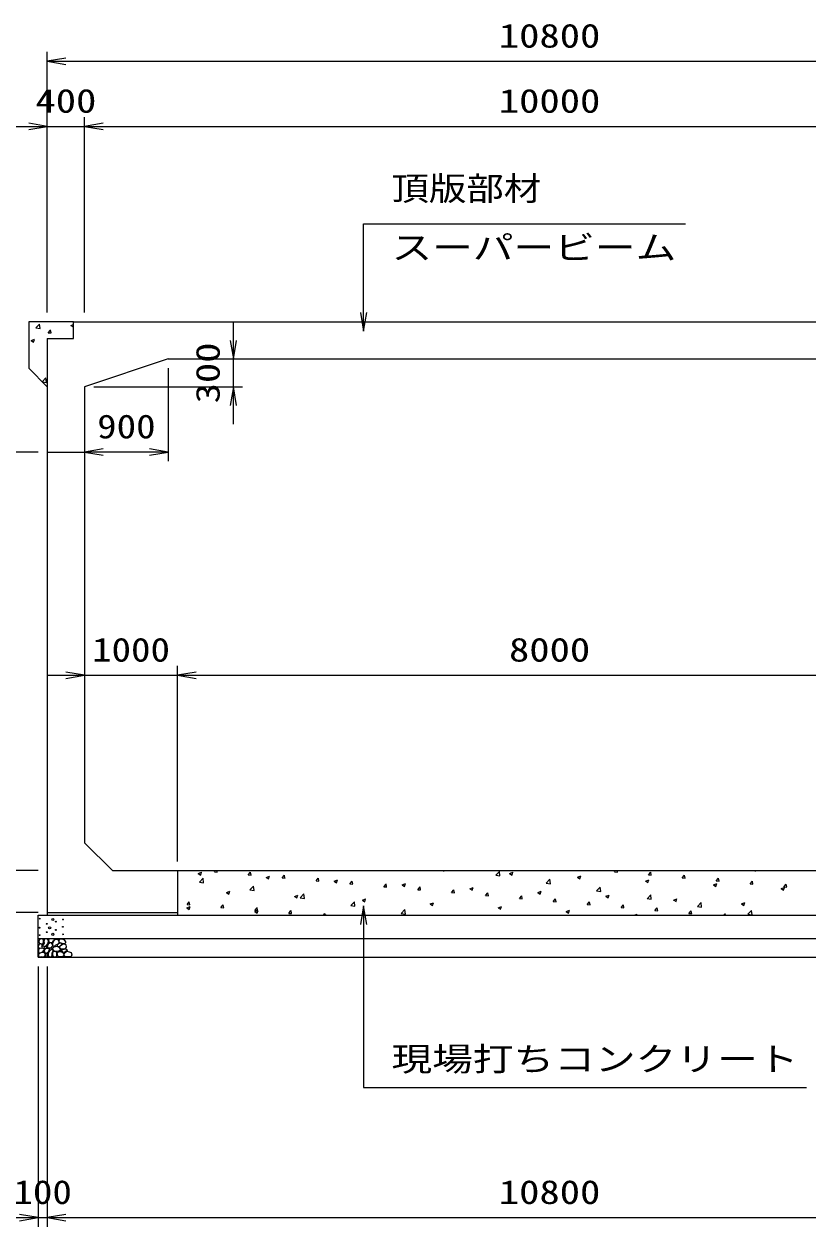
# Model space of a CAD drawing. Units: millimetres at full size. Extents: x 0 to 84100, y 0 to 59400.
# Drawn here: x 10400 to 18828, y 31670 to 44600 of the extents above; entities that cross this region are included whole.
import ezdxf
from ezdxf.enums import TextEntityAlignment as Align

# ---------------------------------------------------------------- set-up
doc = ezdxf.new("R2010")
doc.units = ezdxf.units.MM
for name, color, linetype, lineweight in [('D-DCR-HCHn', 4, 'Continuous', 9), ('D-STR-DIM', 7, 'Continuous', 25), ('D-STR-STRn', 1, 'Continuous', 25), ('D-STR-TXT', 7, 'Continuous', 25)]:
    doc.layers.add(name, color=color, linetype=linetype, lineweight=lineweight)
doc.styles.add('ＭＳ ゴシック', font='')
doc.styles.get('ＭＳ ゴシック').set_extended_font_data('MS Gothic')

# ---------------------------------------------------------------- blocks, each defined once
blk = doc.blocks.new('open_arrow')
at = {"color": 0, "linetype": 'Continuous', "lineweight": -2}
blk.add_lwpolyline([(7.5, 1.25), (0, 0), (7.5, -1.25)], dxfattribs=at)

msp = doc.modelspace()

# ---------------------------------------------------------------- linework, layer by layer
at = {"layer": 'D-DCR-HCHn'}
for p, q in [((10527.685, 41334.157), (10572.865, 41327.15)), ((10527.729, 41334.001), (10567.296, 41375.238)), ((10572.893, 41327.028), (10567.281, 41375.272)), ((10660.081, 41281.904), (10684.571, 41311.091)), ((10660.245, 41281.907), (10690.609, 41279.25)), ((10690.563, 41279.689), (10684.689, 41311.532)), ((10904.096, 41361.363), (10930, 41371.307)), ((10904.152, 41361.373), (10929.421, 41344.329)), ((10929.412, 41344.299), (10930, 41346.052)), ((10477.263, 41197.518), (10512.832, 41211.171)), ((10477.319, 41197.528), (10502.588, 41180.484)), ((10502.579, 41180.454), (10512.879, 41211.152)), ((10595.034, 40755.221), (10640.214, 40748.214)), ((10595.078, 40755.064), (10634.646, 40796.302)), ((10640.243, 40748.092), (10634.63, 40796.337)), ((12273.528, 35468.439), (12309.097, 35482.092)), ((12273.566, 35468.464), (12298.835, 35451.42)), ((12298.821, 35451.392), (12309.121, 35482.09)), ((12446.122, 35486.443), (12457.498, 35500)), ((12446.266, 35486.452), (12476.63, 35483.795)), ((12476.538, 35484.219), (12473.627, 35500)), ((12810.491, 35454.564), (12834.982, 35483.751)), ((12810.634, 35454.573), (12840.998, 35451.917)), ((12840.906, 35452.338), (12835.032, 35484.181)), ((13003.591, 35427.753), (13039.16, 35441.407)), ((13028.882, 35410.708), (13039.182, 35441.406)), ((13174.861, 35422.686), (13199.351, 35451.873)), ((13205.274, 35420.458), (13199.4, 35452.3)), ((14905.788, 35500), (14915.853, 35493.211)), ((14915.838, 35493.184), (14918.125, 35500)), ((15471.091, 35451.051), (15516.271, 35444.044)), ((15471.141, 35450.891), (15510.709, 35492.129)), ((15516.306, 35443.931), (15510.693, 35492.175)), ((15620.612, 35469.544), (15656.181, 35483.197)), ((15620.646, 35469.571), (15645.915, 35452.526)), ((15645.9, 35452.5), (15656.2, 35483.198)), ((16350.675, 35428.858), (16386.244, 35442.512)), ((16350.707, 35428.886), (16375.976, 35411.841)), ((16375.961, 35411.815), (16386.262, 35442.513)), ((16748.067, 35486.018), (16759.799, 35500)), ((16748.199, 35486.028), (16778.563, 35483.371)), ((16778.468, 35483.766), (16775.473, 35500)), ((17112.437, 35454.14), (17136.927, 35483.326)), ((17112.567, 35454.15), (17142.931, 35451.493)), ((17142.835, 35451.885), (17136.962, 35483.728)), ((17476.806, 35422.262), (17501.296, 35451.448)), ((17507.203, 35420.005), (17501.33, 35451.848)), ((18254.507, 35500), (18262.932, 35494.317)), ((18262.917, 35494.292), (18264.833, 35500)), ((12285.491, 35376.628), (12330.671, 35369.621)), ((12285.543, 35376.462), (12325.11, 35417.7)), ((12330.707, 35369.502), (12325.094, 35417.747)), ((12827.701, 35292.378), (12867.268, 35333.615)), ((12872.865, 35285.418), (12867.252, 35333.662)), ((13003.628, 35427.78), (13028.897, 35410.735)), ((13175.003, 35422.695), (13205.367, 35420.039)), ((13539.23, 35390.808), (13563.72, 35419.994)), ((13539.371, 35390.817), (13569.735, 35388.161)), ((13569.641, 35388.577), (13563.768, 35420.42)), ((13733.654, 35387.068), (13769.223, 35400.722)), ((13733.69, 35387.095), (13758.959, 35370.051)), ((13758.944, 35370.023), (13769.244, 35400.721)), ((13903.599, 35358.93), (13928.09, 35388.116)), ((13903.739, 35358.939), (13934.103, 35356.283)), ((13934.009, 35356.696), (13928.135, 35388.539)), ((14267.969, 35327.052), (14292.459, 35356.238)), ((14268.107, 35327.061), (14298.471, 35324.405)), ((14298.377, 35324.816), (14292.503, 35356.659)), ((14463.716, 35346.383), (14499.286, 35360.037)), ((14463.751, 35346.41), (14489.02, 35329.366)), ((14489.005, 35329.339), (14499.306, 35360.037)), ((14632.338, 35295.174), (14656.828, 35324.36)), ((14662.744, 35292.935), (14656.871, 35324.778)), ((15193.779, 35305.698), (15229.348, 35319.352)), ((15193.813, 35305.725), (15219.082, 35288.681)), ((15219.067, 35288.654), (15229.367, 35319.352)), ((16013.249, 35366.965), (16058.429, 35359.958)), ((16013.3, 35366.807), (16052.867, 35408.044)), ((16058.464, 35359.846), (16052.852, 35408.091)), ((16555.458, 35282.722), (16595.025, 35323.96)), ((16600.622, 35275.762), (16595.01, 35324.006)), ((17080.737, 35388.173), (17116.307, 35401.827)), ((17080.769, 35388.201), (17106.038, 35371.157)), ((17106.023, 35371.131), (17116.323, 35401.829)), ((17476.935, 35422.272), (17507.299, 35419.615)), ((17810.8, 35347.488), (17846.37, 35361.142)), ((17810.831, 35347.516), (17836.1, 35330.472)), ((17836.084, 35330.446), (17846.385, 35361.144)), ((17841.175, 35390.384), (17865.666, 35419.57)), ((17841.303, 35390.394), (17871.667, 35387.737)), ((17871.571, 35388.124), (17865.697, 35419.967)), ((18205.545, 35358.506), (18230.035, 35387.692)), ((18205.671, 35358.515), (18236.035, 35355.859)), ((18235.938, 35356.244), (18230.065, 35388.086)), ((18540.863, 35306.803), (18576.432, 35320.457)), ((18540.892, 35306.831), (18566.161, 35289.787)), ((18566.146, 35289.762), (18576.446, 35320.46)), ((18569.914, 35326.627), (18594.404, 35355.814)), ((18570.039, 35326.637), (18600.403, 35323.981)), ((18600.306, 35324.363), (18594.433, 35356.206)), ((12576.758, 35263.908), (12612.327, 35277.561)), ((12576.795, 35263.934), (12602.064, 35246.89)), ((12602.049, 35246.862), (12612.35, 35277.56)), ((12827.649, 35292.543), (12872.829, 35285.536)), ((13306.821, 35223.222), (13342.39, 35236.876)), ((13306.857, 35223.249), (13332.126, 35206.205)), ((13332.111, 35206.177), (13342.411, 35236.875)), ((13369.807, 35208.457), (13414.987, 35201.45)), ((13369.859, 35208.293), (13409.426, 35249.531)), ((13415.023, 35201.333), (13409.41, 35249.578)), ((14036.883, 35182.537), (14072.453, 35196.191)), ((14036.918, 35182.564), (14062.187, 35165.52)), ((14062.172, 35165.493), (14072.473, 35196.191)), ((14632.475, 35295.183), (14662.839, 35292.527)), ((14996.708, 35263.295), (15021.198, 35292.482)), ((14996.843, 35263.305), (15027.207, 35260.648)), ((15027.112, 35261.055), (15021.238, 35292.898)), ((15361.077, 35231.417), (15385.567, 35260.604)), ((15361.212, 35231.427), (15391.576, 35228.77)), ((15391.48, 35229.174), (15385.606, 35261.017)), ((15725.446, 35199.539), (15749.936, 35228.725)), ((15725.58, 35199.549), (15755.944, 35196.892)), ((15755.847, 35197.294), (15749.974, 35229.136)), ((15923.842, 35265.013), (15959.411, 35278.666)), ((15923.874, 35265.04), (15949.144, 35247.996)), ((15949.128, 35247.97), (15959.429, 35278.668)), ((16089.816, 35167.661), (16114.306, 35196.847)), ((16120.215, 35165.413), (16114.341, 35197.256)), ((16555.407, 35282.88), (16600.587, 35275.873)), ((16653.904, 35224.327), (16689.474, 35237.981)), ((16653.936, 35224.355), (16679.205, 35207.311)), ((16679.19, 35207.285), (16689.49, 35237.983)), ((17097.565, 35198.794), (17142.745, 35191.787)), ((17097.616, 35198.637), (17137.183, 35239.875)), ((17142.78, 35191.677), (17137.168, 35239.922)), ((17383.967, 35183.642), (17419.537, 35197.296)), ((17383.998, 35183.67), (17409.267, 35166.626)), ((17409.251, 35166.601), (17419.552, 35197.299)), ((12149.925, 35100.062), (12185.494, 35113.716)), ((12149.962, 35100.089), (12175.231, 35083.044)), ((12152.24, 35136.207), (12176.73, 35165.393)), ((12152.384, 35136.216), (12182.748, 35133.56)), ((12175.216, 35083.016), (12185.517, 35113.714)), ((12182.653, 35133.985), (12176.78, 35165.828)), ((12516.609, 35104.329), (12541.099, 35133.515)), ((12516.752, 35104.338), (12547.116, 35101.682)), ((12547.021, 35102.105), (12541.147, 35133.948)), ((12879.988, 35059.377), (12915.557, 35073.03)), ((12880.024, 35059.404), (12905.293, 35042.359)), ((12880.978, 35072.451), (12905.469, 35101.637)), ((12881.12, 35072.46), (12911.484, 35069.804)), ((12905.278, 35042.332), (12915.578, 35073.03)), ((12911.389, 35070.224), (12905.515, 35102.067)), ((13245.348, 35040.573), (13269.838, 35069.759)), ((13275.756, 35038.344), (13269.883, 35070.186)), ((13911.965, 35124.372), (13957.145, 35117.364)), ((13912.017, 35124.208), (13951.584, 35165.446)), ((13957.181, 35117.249), (13951.569, 35165.493)), ((14454.175, 35040.124), (14493.742, 35081.362)), ((14499.339, 35033.164), (14493.727, 35081.409)), ((14766.946, 35141.852), (14802.515, 35155.506)), ((14766.98, 35141.879), (14792.249, 35124.835)), ((14792.234, 35124.808), (14802.534, 35155.506)), ((15497.009, 35101.167), (15532.578, 35114.821)), ((15497.042, 35101.195), (15522.311, 35084.15)), ((15522.295, 35084.124), (15532.596, 35114.822)), ((16089.948, 35167.671), (16120.312, 35165.014)), ((16227.071, 35060.482), (16262.641, 35074.135)), ((16227.103, 35060.51), (16252.372, 35043.466)), ((16252.357, 35043.439), (16262.657, 35074.137)), ((16454.185, 35135.783), (16478.675, 35164.969)), ((16454.316, 35135.793), (16484.68, 35133.136)), ((16484.583, 35133.532), (16478.709, 35165.375)), ((16818.554, 35103.905), (16843.044, 35133.091)), ((16818.684, 35103.915), (16849.048, 35101.258)), ((16848.95, 35101.652), (16843.077, 35133.495)), ((17182.924, 35072.026), (17207.414, 35101.213)), ((17183.052, 35072.036), (17213.416, 35069.38)), ((17213.318, 35069.771), (17207.445, 35101.614)), ((17547.293, 35040.148), (17571.783, 35069.335)), ((17577.686, 35037.891), (17571.812, 35069.734)), ((17639.723, 35114.709), (17684.903, 35107.701)), ((17639.774, 35114.553), (17679.341, 35155.79)), ((17684.938, 35107.592), (17679.326, 35155.837)), ((18114.03, 35142.957), (18149.599, 35156.611)), ((18114.059, 35142.986), (18139.328, 35125.941)), ((18139.313, 35125.916), (18149.613, 35156.614)), ((18181.932, 35030.468), (18221.499, 35071.706)), ((18227.097, 35023.508), (18221.484, 35071.753)), ((13245.488, 35040.582), (13275.852, 35037.926)), ((13613.459, 35020), (13645.62, 35032.345)), ((13619.203, 35020), (13634.207, 35037.881)), ((13637.627, 35020), (13634.25, 35038.306)), ((13641.497, 35020), (13645.64, 35032.345)), ((14454.123, 35040.286), (14499.303, 35033.279)), ((16957.665, 35020), (16992.704, 35033.45)), ((16988.205, 35020), (16992.719, 35033.453)), ((17547.421, 35040.158), (17577.785, 35037.502)), ((17921.505, 35020), (17936.152, 35037.456)), ((17939.473, 35020), (17936.18, 35037.853)), ((18181.882, 35030.623), (18227.061, 35023.616))]:
    msp.add_line(p, q, dxfattribs=at)
for points in [[(10557.281, 34703.808), (10550.346, 34683.005), (10559.592, 34669.136), (10582.707, 34666.824), (10598.488, 34673.599), (10591.952, 34689.939), (10596.575, 34699.185), (10587.33, 34708.431), (10573.461, 34713.053)], [(10601.155, 34627.009), (10618.277, 34652.692), (10616.137, 34659.112), (10592.594, 34665.533), (10571.192, 34663.393), (10556.21, 34650.551), (10554.07, 34635.57), (10556.21, 34620.588), (10573.332, 34616.308)], [(10601.198, 34761.594), (10580.395, 34766.217), (10561.904, 34756.971), (10559.592, 34736.168), (10564.215, 34719.988), (10587.33, 34713.053), (10603.51, 34713.053), (10610.444, 34724.611), (10610.444, 34750.037)], [(10619.69, 34763.906), (10612.756, 34743.102), (10615.067, 34719.988), (10598.887, 34694.562), (10619.69, 34683.005), (10642.805, 34694.562), (10656.673, 34713.053), (10661.296, 34743.102), (10656.673, 34759.283), (10642.805, 34766.217)], [(10624.313, 34683.005), (10612.756, 34673.759), (10617.379, 34666.824), (10633.559, 34666.824), (10640.493, 34669.136), (10645.116, 34678.382), (10638.182, 34685.316)], [(10661.082, 34627.009), (10671.783, 34652.692), (10663.222, 34663.393), (10637.539, 34663.393), (10626.838, 34659.112), (10616.137, 34644.131), (10616.137, 34631.289), (10626.838, 34614.167), (10639.679, 34612.027)], [(10658.985, 34708.431), (10647.427, 34680.693), (10656.673, 34669.136), (10684.411, 34669.136), (10695.968, 34673.759), (10707.525, 34689.939), (10707.525, 34703.808), (10695.968, 34722.299), (10682.099, 34724.611)], [(10693.185, 34650.551), (10703.886, 34659.112), (10699.606, 34665.533), (10684.624, 34665.533), (10678.204, 34663.393), (10673.923, 34654.832), (10680.344, 34648.411)], [(10763.203, 34629.532), (10727.829, 34636.129), (10712.782, 34648.266), (10708.03, 34667.263), (10722.713, 34681.629), (10751.323, 34689.69), (10772.97, 34676.761), (10786.961, 34659.347), (10783.002, 34641.67)], [(10723.447, 34686.214), (10710.689, 34690.569), (10709.425, 34718.678), (10722.512, 34747.359), (10739.448, 34763.536), (10771.403, 34757.032), (10774.133, 34721.913), (10763.816, 34709.876), (10735.739, 34694.301)], [(10754.798, 34695.711), (10756.454, 34689.566), (10762.011, 34685.193), (10774.19, 34683.302), (10785.305, 34689.802), (10795.592, 34699.138), (10804.858, 34707.333), (10804.635, 34713.462), (10798.736, 34718.875), (10784.203, 34720.356), (10771.47, 34714.383), (10762.011, 34705.165), (10757.281, 34700.556)], [(10782.012, 34729.601), (10775.964, 34735.086), (10774.897, 34740.792), (10778.414, 34753.305), (10788.71, 34767.61), (10811.004, 34766.105), (10832.571, 34755.811), (10847.195, 34735.597), (10845.021, 34722.456), (10838.02, 34715.716), (10826.769, 34713.215), (10810.511, 34717.483), (10789.289, 34724.481)], [(10843.372, 34661.832), (10848.688, 34666.874), (10855.476, 34675.68), (10857.145, 34683.275), (10853.144, 34697.685), (10839.088, 34708.67), (10818.907, 34707.89), (10791.698, 34693.001), (10782.086, 34680.757), (10785.152, 34666.784), (10794.778, 34660.04), (10803.599, 34659.145), (10817.363, 34659.524), (10830.808, 34661.002)], [(10799.971, 34635.265), (10804.183, 34638.446), (10807.686, 34643.505), (10807.81, 34650.431), (10803.414, 34656.067), (10795.769, 34657.977), (10789.356, 34656.179), (10787.704, 34650.442), (10786.896, 34644.835), (10787.881, 34637.456), (10793.975, 34634.127)], [(10827.597, 34620.331), (10817.895, 34625.079), (10810.89, 34633.822), (10810.719, 34645.084), (10814.942, 34655.627), (10830.189, 34657.625), (10845.054, 34658.018), (10859.481, 34652.512), (10861.849, 34643.273), (10849.54, 34632.195), (10834.555, 34623.15)], [(10609.716, 34573.503), (10624.698, 34579.924), (10628.978, 34601.326), (10620.417, 34616.308), (10605.435, 34620.588), (10586.173, 34618.448), (10564.771, 34609.887), (10554.07, 34597.045), (10554.07, 34582.064), (10560.49, 34573.503), (10586.173, 34575.643)], [(10656.801, 34579.924), (10656.801, 34605.606), (10646.1, 34612.027), (10635.399, 34605.606), (10633.259, 34590.625), (10635.399, 34577.783), (10650.381, 34573.503)], [(10697.466, 34575.643), (10703.886, 34594.905), (10701.746, 34616.308), (10716.728, 34639.85), (10697.466, 34650.551), (10676.063, 34639.85), (10663.222, 34622.728), (10658.941, 34594.905), (10663.222, 34579.924), (10676.063, 34573.503)], [(10714.588, 34577.783), (10733.85, 34573.503), (10750.972, 34582.064), (10753.112, 34601.326), (10750.968, 34624.878), (10727.429, 34632.327), (10712.447, 34628.603), (10706.027, 34612.027), (10706.027, 34588.484)], [(10762.352, 34623.637), (10777.306, 34632.556), (10803.44, 34632.292), (10824.93, 34613.525), (10828.643, 34584.899), (10814.853, 34574.245), (10778.098, 34571.871), (10761.731, 34581.633), (10757.172, 34604.06)], [(10859.972, 34572.493), (10844.837, 34574.274), (10834.866, 34579.787), (10830.835, 34592.722), (10830.945, 34604.963), (10840.172, 34621.678), (10858.242, 34632.822), (10885.731, 34628.403), (10907.453, 34620.334), (10912.643, 34596.125), (10908.03, 34578.257), (10886.884, 34572.877)]]:
    msp.add_lwpolyline(points, close=True, dxfattribs=at)
msp.add_lwpolyline([(10693.432, 34768.547), (10676.093, 34766.446), (10664.258, 34758.701), (10664.626, 34739.819), (10670.514, 34726.087), (10685.025, 34726.185), (10705.107, 34729.153), (10714.799, 34743.689), (10724.082, 34753.492), (10726.884, 34764.345), (10714.099, 34768.547), (10693.082, 34768.547)], dxfattribs=at)
for centre, radius in [((10567.803, 34984.121), 4.5), ((10643.437, 34927.541), 4.5), ((10709.996, 34975.045), 11.25), ((10741.563, 34951.359), 4.5), ((10818.909, 34975.045), 4.5), ((10566.091, 34886.145), 4.5), ((10567.803, 34805.879), 4.5), ((10643.437, 34838.641), 4.5), ((10675.004, 34886.145), 11.25), ((10709.996, 34814.955), 11.25), ((10741.563, 34862.459), 4.5), ((10817.197, 34895.221), 4.5), ((10818.909, 34814.955), 4.5)]:
    msp.add_circle(centre, radius, dxfattribs=at)
at = {"layer": 'D-STR-DIM'}
for p, q in [((10650, 41500), (10650, 44300)), ((10650, 44200), (21450, 44200)), ((10650, 41500), (10650, 43600)), ((11050, 41500), (11050, 43600)), ((11050, 41500), (11050, 43600)), ((10250, 43500), (11450, 43500)), ((11050, 43500), (21050, 43500)), ((12650, 40300), (12650, 41400)), ((12050, 41000), (12750, 41000)), ((11950, 40900), (11950, 39900)), ((11150, 40700), (12750, 40700)), ((11050, 40600), (11050, 39900)), ((10550, 40000), (8950, 40000)), ((10550, 40000), (8950, 40000)), ((11950, 40000), (11050, 40000)), ((12050, 35600), (12050, 37700)), ((12050, 35600), (12050, 37700)), ((10650, 37600), (12450, 37600)), ((12050, 37600), (20050, 37600)), ((10550, 35500), (8250, 35500)), ((10550, 35500), (8250, 35500)), ((10550, 35500), (8950, 35500)), ((10550, 35050), (7550, 35050)), ((10550, 35050), (8250, 35050)), ((10550, 34470), (10550, 31670)), ((10650, 34470), (10650, 31670)), ((10650, 34470), (10650, 31670)), ((10150, 31770), (11050, 31770)), ((10650, 31770), (21450, 31770))]:
    msp.add_line(p, q, dxfattribs=at)
at = {"layer": 'D-STR-STRn'}
for p, q in [((10450, 41400), (10450, 40900)), ((10930, 41400), (10450, 41400)), ((10930, 41400), (21170, 41400)), ((10930, 41220), (10930, 41400)), ((10650, 41220), (10650, 35050)), ((10650, 41220), (10930, 41220)), ((11950, 41000), (11050, 40700)), ((11950, 41000), (20150, 41000)), ((10450, 40900), (10650, 40700)), ((11050, 40700), (11050, 35800)), ((10650, 40000), (11050, 40000)), ((11050, 35800), (11350, 35500)), ((11350, 35500), (20750, 35500)), ((12050, 35500), (12050, 35020)), ((10650, 35050), (12050, 35050)), ((10650, 35050), (10650, 35020)), ((10550, 35020), (21550, 35020)), ((10550, 34570), (10550, 35020)), ((10550, 34770), (21550, 34770)), ((10550, 34570), (21550, 34570))]:
    msp.add_line(p, q, dxfattribs=at)
at = {"layer": 'D-STR-TXT'}
for points in [[(14050, 41300), (14050, 42451.777), (14250, 42451.777), (17512.437, 42451.777)], [(14050, 35120), (14050, 33170), (14250, 33170), (18811.168, 33170)]]:
    msp.add_lwpolyline(points, dxfattribs=at)

# ---------------------------------------------------------------- block references
at = {"layer": 'D-STR-DIM', "xscale": 26.7, "yscale": 26.7}
for p in [(10650, 44200), (11050, 43500), (11050, 43500), (11050, 40000), (12050, 37600), (12050, 37600), (10650, 31770), (10650, 31770)]:
    msp.add_blockref('open_arrow', p, dxfattribs=at)
for p, rotation in [((10650, 43500), 180), ((12650, 41000), 90), ((12650, 40700), 270), ((11950, 40000), 180), ((11050, 37600), 180), ((10550, 31770), 180)]:
    msp.add_blockref('open_arrow', p, dxfattribs=dict(at, rotation=rotation))
at = {"layer": 'D-STR-TXT', "xscale": 26.7, "yscale": 26.7}
for p, rotation in [((14050, 41300), 90), ((14050, 35120), 270)]:
    msp.add_blockref('open_arrow', p, dxfattribs=dict(at, rotation=rotation))

# ---------------------------------------------------------------- texts
at = {"layer": 'D-STR-DIM', "style": 'ＭＳ ゴシック'}
for s, width, p in [('10800', 1.25, (16050, 44475)), ('400', 1.25, (10850, 43775)), ('10000', 1.25, (16050, 43775)), ('900', 1.2, (11500, 40275)), ('1000', 1.2, (11550, 37875)), ('8000', 1.25, (16050, 37875)), ('100', 1.2, (10600, 32045)), ('10800', 1.25, (16050, 32045))]:
    msp.add_text(s, height=256.6, dxfattribs=dict(at, width=width)).set_placement(p, align=Align.MIDDLE_CENTER)
at = {"layer": 'D-STR-DIM', "style": 'ＭＳ ゴシック', "width": 1.25}
msp.add_text('300', height=256.6, rotation=90, dxfattribs=at).set_placement((12375, 40850), align=Align.MIDDLE_CENTER)
at = {"layer": 'D-STR-TXT', "style": 'ＭＳ ゴシック', "width": 1.15}
msp.add_text('頂版部材\u3000\u3000\u3000\u3000', height=256.6, dxfattribs=at).set_placement((14350, 42960.406), align=Align.TOP_LEFT)
at = {"layer": 'D-STR-TXT', "style": 'ＭＳ ゴシック', "width": 1.25}
for s, p in [('スーパービーム', (14350, 41993.147)), ('現場打ちコンクリート', (14350, 33270))]:
    msp.add_text(s, height=256.6, dxfattribs=at).set_placement(p, align=Align.BOTTOM_LEFT)

doc.saveas('drawing.dxf')
